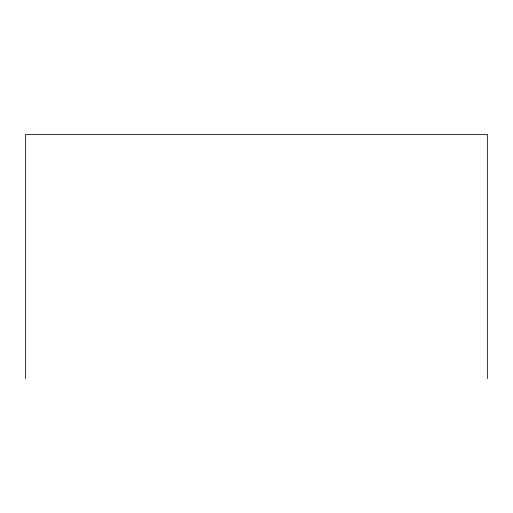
<?xml version="1.0" encoding="UTF-8"?>
<svg xmlns="http://www.w3.org/2000/svg" width="513" height="513" viewBox="0 0 513 513"><rect width="100%" height="100%" fill="white"/><g stroke="black" fill="none" stroke-linecap="round" stroke-linejoin="round"><path stroke-width="0.77" d="M487.35 378.62L487.35 134.38L25.65 134.38L25.65 378.62"/></g></svg>
